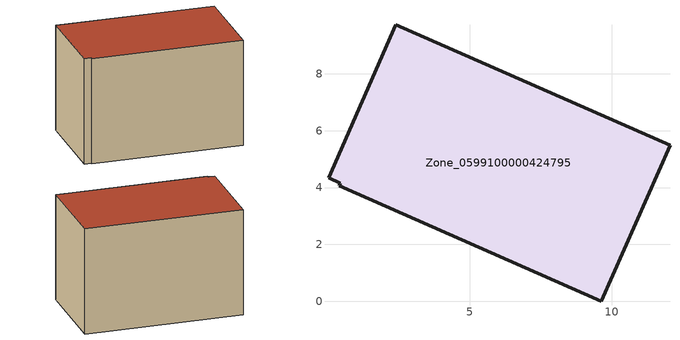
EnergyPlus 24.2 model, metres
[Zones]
Zone_0599100000424795
 floor ground (C_G): 0.41,4.06 0.45,4.16 0.04,4.34 2.41,9.73 12.04,5.49 9.63,0 z0
 wall outside (C_F): 9.63,0 12.04,5.49 2.41,9.73 0.04,4.34 0.45,4.16 0.41,4.06 9.63,0 z0:7.21
 roof outside (C_R): 0.45,4.16 0.41,4.06 9.63,0 12.04,5.49 2.41,9.73 0.04,4.34 z7.21
[BUILDING]
Pand.0599100000424795: North Axis=0; Terrain=City; Loads Convergence Tolerance Value=0.04; Temperature Convergence Tolerance Value=0.4; Solar Distribution=FullExterior; Maximum Number of Warmup Days=25; Minimum Number of Warmup Days=1
[Site:Location]
Rotterdam.The.Hague.AP_ZH_NLD Design_Conditions: Latitude=51.96; Longitude=4.45; Time Zone=1; Elevation=-4.5
[SITE:GROUNDTEMPERATURE:BUILDINGSURFACE]
18, 18, 18, 18, 18, 18, 18, 18, 18, 18, 18, 18
[MATERIAL] Thermal Absorptance=0.9; Solar Absorptance=0.7; Visible Absorptance=0.7
Name | Roughness | Thickness | Conductivity | Density | Specific Heat
G.TI.2006-2014 | MediumSmooth | 0.15 | 0.06 | 540 | 1210
F.TI.2006-2014 | Rough | 0.3 | 0.12 | 1920 | 840
R.TI.2006-2014 | MediumRough | 0.2 | 0.08 | 1500 | 1000
[CONSTRUCTION]
C_G: G.TI.2006-2014
C_F: F.TI.2006-2014
C_R: R.TI.2006-2014
[ZONE]
Zone_0599100000424795: Type=1; Multiplier=1; Ceiling Height=Autocalculate; Volume=Autocalculate; Floor Area=autocalculate; Part of Total Floor Area=Yes
[ZONEINFILTRATION:DESIGNFLOWRATE]
Infil_Zone_0599100000424795: Zone or ZoneList or Space or SpaceList=Zone_0599100000424795; Schedule=AlwaysOn; Design Flow Rate Calculation Method=Flow/Area; Flow Rate per Floor Area=0.0015; Constant Term Coefficient=1; Temperature Term Coefficient=0; Velocity Term Coefficient=0; Velocity Squared Term Coefficient=0
[HVACTEMPLATE:ZONE:IDEALLOADSAIRSYSTEM]
Zone_0599100000424795: Maximum Heating Supply Air Temperature=50; Minimum Cooling Supply Air Temperature=13; Maximum Heating Supply Air Humidity Ratio=0.0156; Minimum Cooling Supply Air Humidity Ratio=0.0077; Heating Limit=NoLimit; Cooling Limit=NoLimit; Dehumidification Control Type=ConstantSensibleHeatRatio; Cooling Sensible Heat Ratio=0.7; Dehumidification Setpoint=60; Humidification Control Type=None; Humidification Setpoint=30; Outdoor Air Method=None; Outdoor Air Flow Rate per Person=0.00944; Outdoor Air Flow Rate per Zone Floor Area=0; Outdoor Air Flow Rate per Zone=0; Demand Controlled Ventilation Type=None; Outdoor Air Economizer Type=NoEconomizer; Heat Recovery Type=None; Sensible Heat Recovery Effectiveness=0.7; Latent Heat Recovery Effectiveness=0.65
[ZONECONTROL:THERMOSTAT]
ThermostatControl_Zone_0599100000424795: Zone or ZoneList=Zone_0599100000424795; Control Type Schedule=DualSetpointControlType; Control 1=Thermostat_Zone_0599100000424795; Temperature Difference Between Cutout And Setpoint=0
[THERMOSTATSETPOINT:DUALSETPOINT]
Thermostat_Zone_0599100000424795: Heating Setpoint Temperature Schedule=HeatingSetpoint_Zone_0599100000424795; Cooling Setpoint Temperature Schedule=CoolingSetpoint_Zone_0599100000424795
[SCHEDULE:COMPACT]
HeatingSetpoint_Zone_0599100000424795: Through: 12/31, For: AllDays, Until: 24:00, 21
CoolingSetpoint_Zone_0599100000424795: Through: 12/31, For: AllDays, Until: 24:00, 24
DualSetpointControlType: Through: 12/31, For: AllDays, Until: 24:00, 4
AlwaysOn: Through: 12/31, For: AllDays, Until: 24:00, 1
